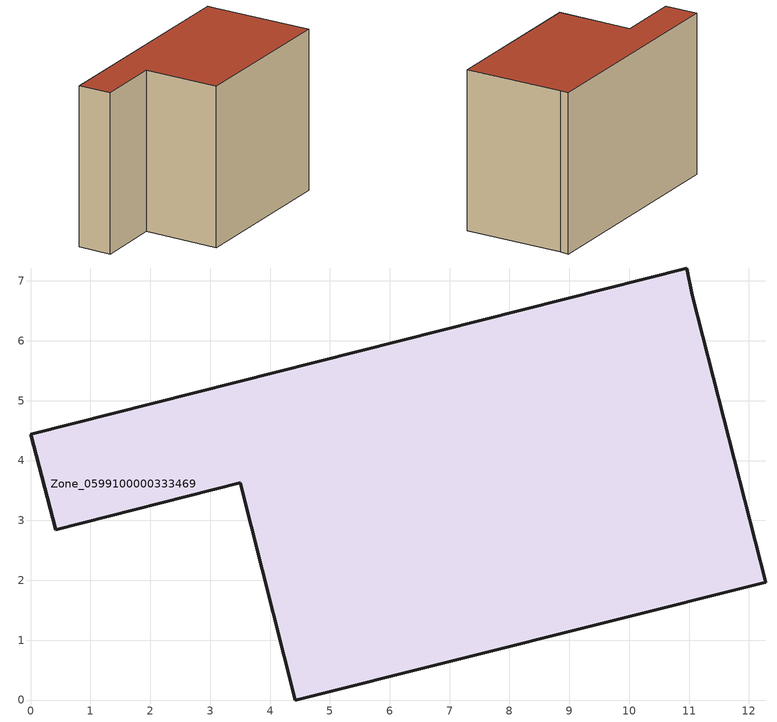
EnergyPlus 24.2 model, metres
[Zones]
Zone_0599100000333469
 floor ground (C_G): 3.5,3.63 0.42,2.84 0,4.44 10.96,7.22 11.05,6.76 12.28,1.97 4.42,0 z0
 wall outside (C_F): 10.96,7.22 0,4.44 0.42,2.84 3.5,3.63 4.42,0 12.28,1.97 11.05,6.76 10.96,7.22 z0:7.95
 roof outside (C_R): 12.28,1.97 11.05,6.76 10.96,7.22 0,4.44 0.42,2.84 3.5,3.63 4.42,0 z7.95
[BUILDING]
Pand.0599100000333469: North Axis=0; Terrain=City; Loads Convergence Tolerance Value=0.04; Temperature Convergence Tolerance Value=0.4; Solar Distribution=FullExterior; Maximum Number of Warmup Days=25; Minimum Number of Warmup Days=1
[Site:Location]
Rotterdam.The.Hague.AP_ZH_NLD Design_Conditions: Latitude=51.96; Longitude=4.45; Time Zone=1; Elevation=-4.5
[SITE:GROUNDTEMPERATURE:BUILDINGSURFACE]
18, 18, 18, 18, 18, 18, 18, 18, 18, 18, 18, 18
[MATERIAL] Thermal Absorptance=0.9; Solar Absorptance=0.7; Visible Absorptance=0.7
Name | Roughness | Thickness | Conductivity | Density | Specific Heat
G.TI.1975-1991 | MediumSmooth | 0.15 | 0.288461 | 540 | 1210
F.TI.1975-1991 | Rough | 0.3 | 0.230769 | 1920 | 840
R.TI.1975-1991 | MediumRough | 0.2 | 0.153846 | 1500 | 1000
[CONSTRUCTION]
C_G: G.TI.1975-1991
C_F: F.TI.1975-1991
C_R: R.TI.1975-1991
[ZONE]
Zone_0599100000333469: Type=1; Multiplier=1; Ceiling Height=Autocalculate; Volume=Autocalculate; Floor Area=autocalculate; Part of Total Floor Area=Yes
[ZONEINFILTRATION:DESIGNFLOWRATE]
Infil_Zone_0599100000333469: Zone or ZoneList or Space or SpaceList=Zone_0599100000333469; Schedule=AlwaysOn; Design Flow Rate Calculation Method=Flow/Area; Flow Rate per Floor Area=0.003; Constant Term Coefficient=1; Temperature Term Coefficient=0; Velocity Term Coefficient=0; Velocity Squared Term Coefficient=0
[HVACTEMPLATE:ZONE:IDEALLOADSAIRSYSTEM]
Zone_0599100000333469: Maximum Heating Supply Air Temperature=50; Minimum Cooling Supply Air Temperature=13; Maximum Heating Supply Air Humidity Ratio=0.0156; Minimum Cooling Supply Air Humidity Ratio=0.0077; Heating Limit=NoLimit; Cooling Limit=NoLimit; Dehumidification Control Type=ConstantSensibleHeatRatio; Cooling Sensible Heat Ratio=0.7; Dehumidification Setpoint=60; Humidification Control Type=None; Humidification Setpoint=30; Outdoor Air Method=None; Outdoor Air Flow Rate per Person=0.00944; Outdoor Air Flow Rate per Zone Floor Area=0; Outdoor Air Flow Rate per Zone=0; Demand Controlled Ventilation Type=None; Outdoor Air Economizer Type=NoEconomizer; Heat Recovery Type=None; Sensible Heat Recovery Effectiveness=0.7; Latent Heat Recovery Effectiveness=0.65
[ZONECONTROL:THERMOSTAT]
ThermostatControl_Zone_0599100000333469: Zone or ZoneList=Zone_0599100000333469; Control Type Schedule=DualSetpointControlType; Control 1=Thermostat_Zone_0599100000333469; Temperature Difference Between Cutout And Setpoint=0
[THERMOSTATSETPOINT:DUALSETPOINT]
Thermostat_Zone_0599100000333469: Heating Setpoint Temperature Schedule=HeatingSetpoint_Zone_0599100000333469; Cooling Setpoint Temperature Schedule=CoolingSetpoint_Zone_0599100000333469
[SCHEDULE:COMPACT]
HeatingSetpoint_Zone_0599100000333469: Through: 12/31, For: AllDays, Until: 24:00, 21
CoolingSetpoint_Zone_0599100000333469: Through: 12/31, For: AllDays, Until: 24:00, 24
DualSetpointControlType: Through: 12/31, For: AllDays, Until: 24:00, 4
AlwaysOn: Through: 12/31, For: AllDays, Until: 24:00, 1
